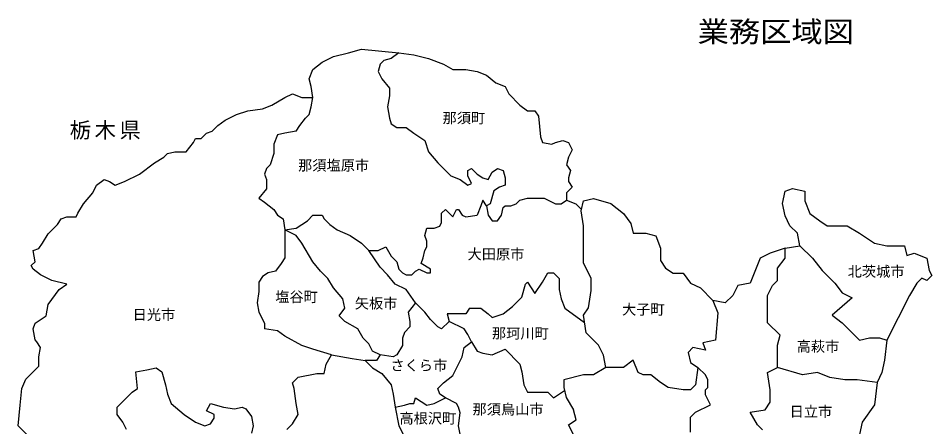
# Model space of a CAD drawing. Units: millimetres, scale not verified. Extents: x -156 to 120, y -157 to 165.
# Drawn here: x -145.1 to 112, y 49.9 to 164.9 of the extents above; entities that cross this region are included whole.
import ezdxf
from ezdxf.enums import TextEntityAlignment as Align

# ---------------------------------------------------------------- set-up
doc = ezdxf.new("R2010")
doc.units = ezdxf.units.MM
doc.header["$LTSCALE"] = 2
for name, color, linetype in [('0-1', 3, 'Continuous'), ('0-2', 3, 'Continuous'), ('0-4', 1, 'Continuous'), ('0-C', 7, 'Continuous'), ('0-F', 7, 'Continuous')]:
    doc.layers.add(name, color=color, linetype=linetype)
doc.styles.add('HG丸ｺﾞｼｯｸM-PRO', font='')
doc.styles.add('ＭＳ 明朝', font='')
doc.styles.get('HG丸ｺﾞｼｯｸM-PRO').set_extended_font_data('HG丸ｺﾞｼｯｸM-PRO')
doc.styles.get('ＭＳ 明朝').set_extended_font_data('MS Mincho')

msp = doc.modelspace()

# ---------------------------------------------------------------- linework, layer by layer
at = {"layer": '0-1'}
for p, q in [((74.946, 100.839), (78.446, 97.339)), ((70.746, 97.339), (70.746, 100.139)), ((68.646, 94.539), (70.746, 97.339)), ((78.446, 97.339), (81.246, 93.839)), ((68.646, 91.039), (68.646, 94.539)), ((81.246, 93.839), (84.746, 90.339)), ((67.246, 89.639), (68.646, 91.039)), ((84.746, 90.339), (86.846, 87.539)), ((65.846, 86.839), (67.246, 89.639)), ((86.846, 87.539), (89.646, 86.139)), ((50.446, 85.439), (51.846, 81.939)), ((65.846, 79.139), (65.846, 86.839)), ((89.646, 86.139), (84.046, 81.239)), ((51.846, 81.939), (51.146, 74.239)), ((84.046, 81.239), (86.846, 79.139)), ((69.346, 75.639), (65.846, 79.139)), ((86.846, 79.139), (91.746, 74.239)), ((68.646, 72.839), (69.346, 75.639)), ((91.746, 74.239), (94.546, 74.939)), ((94.546, 74.939), (97.346, 74.939)), ((97.346, 74.939), (99.446, 74.239)), ((44.846, 72.139), (43.446, 70.739)), ((48.346, 71.439), (44.846, 72.139)), ((51.146, 74.239), (47.646, 73.539)), ((47.646, 73.539), (48.346, 71.439)), ((68.646, 66.539), (68.646, 72.839)), ((43.446, 70.739), (44.146, 67.939)), ((28.046, 68.639), (25.246, 66.539)), ((29.446, 65.139), (28.046, 68.639)), ((44.146, 67.939), (46.246, 66.539)), ((25.246, 66.539), (20.346, 66.539)), ((30.846, 64.439), (29.446, 65.139)), ((32.946, 64.439), (30.846, 64.439)), ((35.746, 62.339), (32.946, 64.439)), ((46.246, 66.539), (45.546, 61.639)), ((48.346, 64.439), (46.246, 66.539)), ((49.046, 63.039), (48.346, 64.439)), ((65.846, 65.139), (68.646, 66.539)), ((66.546, 60.239), (65.846, 65.139)), ((75.646, 64.439), (68.646, 66.539)), ((79.846, 65.139), (75.646, 64.439)), ((83.346, 63.739), (79.846, 65.139)), ((37.846, 60.939), (35.746, 62.339)), ((49.046, 60.939), (49.046, 63.039)), ((87.546, 63.039), (83.346, 63.739)), ((91.046, 63.039), (87.546, 63.039)), ((96.646, 62.339), (91.046, 63.039)), ((42.046, 60.239), (37.846, 60.939)), ((44.146, 60.239), (42.046, 60.239)), ((45.546, 61.639), (44.146, 60.239)), ((48.346, 60.239), (49.046, 60.939)), ((48.346, 58.839), (48.346, 60.239)), ((66.546, 56.739), (66.546, 60.239)), ((49.746, 56.039), (48.346, 58.839)), ((65.146, 54.639), (66.546, 56.739)), ((45.546, 53.939), (49.746, 56.039)), ((60.946, 53.939), (65.146, 54.639)), ((44.146, 52.539), (45.546, 53.939)), ((44.146, 48.339), (44.146, 52.539)), ((63.046, 50.439), (60.946, 53.939)), ((64.446, 49.039), (63.046, 50.439))]:
    msp.add_line(p, q, dxfattribs=at)
at = {"layer": '0-1', "color": 1}
for p, q in [((107.846, 90.339), (105.746, 86.839)), ((112.046, 92.439), (110.646, 91.039)), ((105.746, 86.839), (99.446, 74.239)), ((99.446, 74.239), (98.746, 68.639)), ((98.746, 68.639), (98.046, 65.139)), ((98.046, 65.139), (96.646, 62.339)), ((96.646, 62.339), (95.946, 56.039)), ((95.946, 56.039), (92.446, 51.139)), ((92.446, 51.139), (91.746, 47.639))]:
    msp.add_line(p, q, dxfattribs=at)
msp.add_lwpolyline([(110.646, 91.039), (109.246, 91.739), (107.846, 90.339)], dxfattribs=at)
at = {"layer": '0-2'}
for p, q in [((-37.974, 155.141), (-40.074, 153.566)), ((-43.224, 151.991), (-43.749, 149.891)), ((-42.174, 153.041), (-43.224, 151.991)), ((-40.074, 153.566), (-42.174, 153.041)), ((-43.749, 149.891), (-42.699, 147.791)), ((-42.699, 147.791), (-40.599, 145.166)), ((-40.599, 145.166), (-40.599, 143.066)), ((-62.649, 139.916), (-62.124, 142.541)), ((-40.599, 143.066), (-41.124, 139.916)), ((-63.174, 137.816), (-62.649, 139.916)), ((-41.124, 139.916), (-40.599, 136.766)), ((-65.799, 134.666), (-64.224, 136.766)), ((-64.224, 136.766), (-63.174, 137.816)), ((-40.599, 136.766), (-40.074, 135.191)), ((-66.849, 133.091), (-65.799, 134.666)), ((-40.074, 135.191), (-38.499, 134.141)), ((-38.499, 134.141), (-35.874, 134.141)), ((-35.874, 134.141), (-33.774, 132.566)), ((-72.099, 132.041), (-73.149, 129.416)), ((-69.999, 132.566), (-72.099, 132.041)), ((-66.849, 133.091), (-69.999, 132.566)), ((-33.774, 132.566), (-30.624, 130.466)), ((-73.149, 129.416), (-73.149, 126.791)), ((-30.624, 130.466), (-29.574, 127.316)), ((-73.149, 126.791), (-74.199, 123.641)), ((-29.574, 127.316), (-26.949, 124.166)), ((-74.199, 123.641), (-75.249, 122.591)), ((-26.949, 124.166), (-23.274, 120.491)), ((-75.249, 122.591), (-75.774, 121.016)), ((-75.774, 121.016), (-75.249, 119.441)), ((-18.549, 122.066), (-17.499, 122.591)), ((-18.549, 120.491), (-18.549, 122.066)), ((-17.499, 122.591), (-15.924, 121.016)), ((-15.924, 121.016), (-14.349, 119.966)), ((-12.774, 119.441), (-11.724, 121.541)), ((-11.724, 121.541), (-10.149, 122.591)), ((-10.149, 122.591), (-8.574, 122.066)), ((-8.574, 122.066), (-8.049, 119.966)), ((-75.249, 119.441), (-75.249, 116.816)), ((-23.274, 120.491), (-20.649, 119.441)), ((-20.649, 119.441), (-18.549, 117.866)), ((-17.499, 118.391), (-18.549, 120.491)), ((-18.549, 117.866), (-17.499, 118.391)), ((-14.349, 119.966), (-12.774, 119.441)), ((-8.049, 119.966), (-8.049, 117.866)), ((-75.249, 116.816), (-77.349, 114.191)), ((-11.199, 116.291), (-12.249, 112.616)), ((-9.624, 117.341), (-11.199, 116.291)), ((-8.049, 117.866), (-9.624, 117.341)), ((-77.349, 114.191), (-75.774, 113.141)), ((-75.774, 113.141), (-73.149, 111.041)), ((-14.349, 113.666), (-14.874, 112.091)), ((-13.299, 112.091), (-14.349, 113.666)), ((-4.899, 112.616), (-3.849, 113.666)), ((-3.849, 113.666), (-1.749, 114.191)), ((-1.749, 114.191), (2.976, 114.191)), ((2.976, 114.191), (6.126, 112.616)), ((7.701, 112.616), (9.276, 113.666)), ((-73.149, 111.041), (-72.099, 109.466)), ((-25.899, 109.991), (-24.849, 111.041)), ((-24.849, 111.041), (-22.749, 108.941)), ((-22.749, 108.941), (-21.699, 111.041)), ((-21.699, 111.041), (-21.174, 111.041)), ((-21.174, 111.041), (-20.124, 109.466)), ((-14.874, 112.091), (-15.924, 109.466)), ((-12.249, 112.616), (-13.299, 112.091)), ((-13.299, 112.091), (-12.774, 109.466)), ((-9.099, 109.466), (-8.574, 111.566)), ((-8.574, 111.566), (-8.049, 112.091)), ((-8.049, 112.091), (-6.474, 112.091)), ((-6.474, 112.091), (-4.899, 112.616)), ((6.126, 112.616), (7.701, 112.616)), ((-72.099, 109.466), (-70.524, 108.416)), ((-70.524, 108.416), (-69.999, 105.266)), ((-63.699, 107.891), (-62.124, 109.466)), ((-62.124, 109.466), (-59.499, 109.466)), ((-59.499, 109.466), (-58.974, 108.416)), ((-58.974, 108.416), (-57.399, 106.841)), ((-25.899, 107.366), (-25.899, 109.991)), ((-20.124, 109.466), (-19.074, 108.941)), ((-19.074, 108.941), (-15.924, 109.466)), ((-12.774, 109.466), (-11.724, 107.891)), ((-10.149, 107.891), (-9.099, 109.466)), ((-69.999, 105.266), (-66.849, 105.791)), ((-66.849, 105.791), (-63.699, 107.891)), ((-57.399, 106.841), (-55.299, 105.266)), ((-30.624, 103.691), (-30.099, 105.791)), ((-30.099, 105.791), (-27.999, 105.791)), ((-27.999, 105.791), (-26.424, 106.316)), ((-26.424, 106.316), (-25.899, 107.366)), ((-11.724, 107.891), (-10.149, 107.891)), ((-69.999, 105.266), (-69.999, 97.391)), ((-66.849, 103.691), (-69.999, 105.266)), ((-65.274, 101.591), (-66.849, 103.691)), ((-55.299, 105.266), (-51.624, 103.691)), ((-51.624, 103.691), (-48.474, 101.591)), ((-30.099, 102.116), (-30.624, 103.691)), ((-62.124, 96.341), (-65.274, 101.591)), ((-48.474, 101.591), (-46.374, 99.491)), ((-43.749, 99.491), (-41.649, 100.541)), ((-41.649, 100.541), (-40.074, 97.916)), ((-30.624, 99.491), (-30.099, 100.541)), ((-30.099, 100.541), (-30.099, 102.116)), ((-46.374, 99.491), (-43.749, 99.491)), ((-43.224, 94.766), (-46.374, 99.491)), ((-40.074, 97.916), (-38.499, 96.341)), ((-31.149, 97.391), (-30.624, 99.491)), ((-71.049, 95.816), (-72.624, 93.716)), ((-69.999, 97.391), (-71.049, 95.816)), ((-60.024, 93.716), (-62.124, 96.341)), ((-38.499, 96.341), (-37.974, 94.241)), ((-31.674, 95.816), (-31.149, 97.391)), ((-29.049, 94.241), (-31.674, 95.816)), ((-74.724, 93.191), (-76.299, 92.141)), ((-72.624, 93.716), (-74.724, 93.191)), ((-57.924, 91.616), (-60.024, 93.716)), ((-41.124, 92.666), (-43.224, 94.766)), ((-39.024, 90.041), (-41.124, 92.666)), ((-37.974, 94.241), (-36.924, 93.191)), ((-36.924, 93.191), (-35.874, 92.666)), ((-35.874, 92.666), (-34.299, 92.666)), ((-34.299, 92.666), (-33.249, 93.716)), ((-33.249, 93.716), (-32.199, 94.241)), ((-32.199, 94.241), (-30.099, 93.191)), ((-30.099, 93.191), (-29.049, 93.191)), ((-29.049, 93.191), (-29.049, 94.241)), ((2.451, 90.566), (4.026, 93.191)), ((4.026, 93.191), (5.601, 93.191)), ((5.601, 93.191), (7.176, 91.616)), ((-76.299, 92.141), (-77.349, 90.566)), ((-77.349, 90.566), (-77.349, 87.941)), ((-56.349, 88.991), (-57.924, 91.616)), ((-35.874, 88.466), (-39.024, 90.041)), ((-3.324, 86.366), (-2.274, 90.041)), ((-2.274, 90.041), (-1.749, 90.566)), ((-1.749, 90.566), (0.351, 87.416)), ((0.351, 87.416), (2.451, 90.566)), ((7.176, 91.616), (7.176, 88.466)), ((-77.349, 87.941), (-77.874, 84.791)), ((-53.724, 85.841), (-56.349, 88.991)), ((-33.249, 84.791), (-35.874, 88.466)), ((7.176, 88.466), (7.701, 85.841)), ((-53.199, 83.216), (-53.724, 85.841)), ((-5.949, 83.741), (-3.324, 86.366)), ((7.701, 85.841), (8.751, 83.216)), ((-77.874, 84.791), (-77.349, 82.166)), ((-54.774, 81.116), (-53.199, 83.216)), ((-33.249, 84.791), (-35.349, 82.166)), ((-30.624, 82.166), (-33.249, 84.791)), ((-18.024, 83.216), (-19.074, 81.641)), ((-18.024, 83.216), (-14.874, 83.216)), ((-14.874, 83.216), (-12.774, 81.641)), ((-8.574, 81.641), (-5.949, 83.741)), ((8.751, 83.216), (14.334, 79.229)), ((-77.349, 82.166), (-75.774, 79.016)), ((-53.199, 79.541), (-54.774, 81.116)), ((-35.349, 82.166), (-34.824, 79.541)), ((-29.049, 80.066), (-30.624, 82.166)), ((-26.949, 77.966), (-29.049, 80.066)), ((-24.324, 81.641), (-23.799, 79.541)), ((-19.074, 81.641), (-24.324, 81.641)), ((-12.774, 81.641), (-11.724, 80.591)), ((-11.724, 80.591), (-8.574, 81.641)), ((-75.774, 79.016), (-75.774, 77.441)), ((-72.099, 76.916), (-75.774, 77.441)), ((-49.524, 77.441), (-53.199, 79.541)), ((-47.949, 74.816), (-49.524, 77.441)), ((-34.824, 77.966), (-36.399, 76.391)), ((-34.824, 79.541), (-34.824, 77.966)), ((-25.899, 77.441), (-26.949, 77.966)), ((-23.799, 79.541), (-25.899, 77.441)), ((-19.599, 77.441), (-23.799, 79.541)), ((-18.549, 75.866), (-19.599, 77.441)), ((-69.999, 75.341), (-72.099, 76.916)), ((-65.274, 72.716), (-69.999, 75.341)), ((-46.374, 73.241), (-47.949, 74.816)), ((-36.399, 76.391), (-36.924, 74.816)), ((-36.924, 74.816), (-36.924, 72.716)), ((-17.499, 73.766), (-18.549, 75.866)), ((-62.124, 71.666), (-65.274, 72.716)), ((-45.324, 71.141), (-46.374, 73.241)), ((-36.924, 72.716), (-38.499, 70.091)), ((-20.124, 69.566), (-19.599, 72.191)), ((-19.599, 72.191), (-17.499, 73.766)), ((-17.499, 73.766), (-15.924, 71.141)), ((-56.874, 70.091), (-62.124, 71.666)), ((-58.449, 67.466), (-56.874, 70.091)), ((-56.874, 70.091), (-51.099, 69.041)), ((-43.224, 70.091), (-45.324, 71.141)), ((-43.224, 70.091), (-44.274, 68.516)), ((-39.549, 69.566), (-43.224, 70.091)), ((-38.499, 70.091), (-39.549, 69.566)), ((-22.749, 64.316), (-20.124, 69.566)), ((-15.924, 71.141), (-14.349, 70.616)), ((-14.349, 70.616), (-11.724, 70.091)), ((-11.724, 70.091), (-8.049, 71.666)), ((-8.049, 71.666), (-3.849, 67.466)), ((-58.974, 64.841), (-58.449, 67.466)), ((-51.099, 69.041), (-47.424, 68.516)), ((-44.274, 68.516), (-47.424, 68.516)), ((-47.424, 68.516), (-45.324, 66.416)), ((-3.849, 67.466), (-3.324, 65.366)), ((-111.999, 65.366), (-108.849, 65.891)), ((-111.474, 60.641), (-111.999, 65.366)), ((-108.849, 65.891), (-106.224, 66.416)), ((-106.224, 66.416), (-104.649, 65.366)), ((-104.649, 65.366), (-103.599, 61.691)), ((-66.324, 63.791), (-61.074, 64.841)), ((-61.074, 64.841), (-58.974, 64.841)), ((-45.324, 66.416), (-42.699, 64.841)), ((-42.699, 64.841), (-40.074, 61.691)), ((-25.374, 62.216), (-22.749, 64.316)), ((-3.324, 65.366), (-2.799, 61.691)), ((-67.899, 62.216), (-66.324, 63.791)), ((-67.374, 60.641), (-67.899, 62.216)), ((-26.949, 60.641), (-25.374, 62.216)), ((-117.249, 55.391), (-113.049, 59.591)), ((-113.049, 59.591), (-111.474, 60.641)), ((-103.599, 61.691), (-103.074, 59.066)), ((-66.849, 56.441), (-67.374, 60.641)), ((-40.074, 61.691), (-39.549, 59.066)), ((-26.424, 59.066), (-26.949, 60.641)), ((-2.799, 61.691), (-1.749, 59.591)), ((-1.749, 59.591), (4.026, 59.591)), ((4.026, 59.591), (5.601, 58.016)), ((5.601, 58.016), (8.666, 60.06)), ((-103.074, 59.066), (-102.024, 56.441)), ((-39.549, 59.066), (-39.024, 55.391)), ((-33.774, 56.441), (-33.249, 58.016)), ((-33.249, 58.016), (-30.099, 55.916)), ((-27.999, 56.441), (-24.849, 58.016)), ((-24.849, 58.016), (-26.424, 59.066)), ((-21.699, 56.441), (-24.849, 58.016)), ((-117.249, 53.291), (-117.249, 55.391)), ((-102.024, 56.441), (-98.349, 53.291)), ((-92.049, 54.341), (-90.999, 56.441)), ((-89.949, 53.291), (-92.049, 54.341)), ((-90.999, 56.441), (-87.324, 55.391)), ((-87.324, 55.391), (-84.174, 54.866)), ((-84.174, 54.866), (-82.074, 55.391)), ((-82.074, 55.391), (-81.024, 54.866)), ((-81.024, 54.866), (-79.449, 52.766)), ((-66.324, 53.291), (-66.849, 56.441)), ((-39.024, 55.391), (-36.399, 55.916)), ((-39.024, 55.391), (-37.974, 50.141)), ((-36.399, 55.916), (-34.824, 56.441)), ((-34.824, 56.441), (-33.774, 56.441)), ((-30.099, 55.916), (-27.999, 56.441)), ((-21.174, 55.391), (-21.699, 56.441)), ((-20.649, 53.816), (-21.174, 55.391)), ((-115.674, 51.191), (-117.249, 53.291)), ((-98.349, 53.291), (-95.199, 51.191)), ((-90.999, 50.666), (-89.949, 52.241)), ((-89.949, 52.241), (-89.949, 53.291)), ((-79.449, 52.766), (-78.924, 50.141)), ((-67.899, 50.666), (-66.324, 53.291)), ((-21.174, 50.141), (-20.649, 53.816)), ((-114.624, 49.091), (-115.674, 51.191)), ((-95.199, 51.191), (-92.574, 50.141)), ((-92.574, 50.141), (-90.999, 50.666)), ((-78.924, 50.141), (-79.449, 48.041)), ((-69.474, 49.091), (-67.899, 50.666)), ((-37.974, 50.141), (-36.399, 46.991)), ((-20.124, 44.891), (-21.174, 50.141))]:
    msp.add_line(p, q, dxfattribs=at)
at = {"layer": '0-4'}
for p, q in [((-56.349, 154.091), (-52.149, 155.141)), ((-52.149, 155.141), (-48.474, 156.191)), ((-48.474, 156.191), (-37.974, 155.141)), ((-62.124, 150.416), (-59.499, 152.516)), ((-59.499, 152.516), (-56.349, 154.091)), ((-29.574, 153.566), (-25.374, 151.991)), ((-25.374, 151.991), (-22.749, 150.416)), ((-63.174, 147.791), (-62.124, 150.416)), ((-22.749, 150.416), (-19.074, 150.416)), ((-19.074, 150.416), (-15.924, 149.891)), ((-15.924, 149.891), (-13.299, 148.841)), ((-13.299, 148.841), (-10.674, 146.741)), ((-10.674, 146.741), (-8.049, 145.691)), ((-8.049, 145.691), (-6.999, 143.591)), ((-6.999, 143.591), (-3.849, 140.441)), ((-3.849, 140.441), (-1.749, 138.866)), ((-1.749, 138.866), (0.351, 138.866)), ((0.351, 138.866), (1.401, 137.291)), ((1.401, 137.291), (1.926, 131.516)), ((-90.474, 133.091), (-88.899, 134.666)), ((-88.899, 134.666), (-86.799, 136.241)), ((-93.624, 130.991), (-92.049, 132.566)), ((-92.049, 132.566), (-90.474, 133.091)), ((1.926, 131.516), (2.451, 129.941)), ((-97.824, 127.316), (-95.724, 129.941)), ((-95.724, 129.941), (-95.199, 130.991)), ((-95.199, 130.991), (-93.624, 130.991)), ((2.451, 129.941), (5.076, 129.416)), ((5.076, 129.416), (6.126, 129.941)), ((6.126, 129.941), (8.226, 130.466)), ((8.226, 130.466), (9.801, 129.941)), ((9.801, 129.941), (10.851, 127.841)), ((-104.124, 125.741), (-103.074, 126.791)), ((-103.074, 126.791), (-100.974, 127.316)), ((-100.974, 127.316), (-97.824, 127.316)), ((10.851, 127.841), (9.801, 125.741)), ((-110.949, 121.016), (-106.749, 124.166)), ((-106.749, 124.166), (-104.124, 125.741)), ((9.801, 125.741), (9.276, 123.641)), ((9.276, 123.641), (10.326, 122.066)), ((-115.149, 118.916), (-110.949, 121.016)), ((10.326, 122.066), (9.801, 119.966)), ((-123.024, 117.866), (-120.924, 119.441)), ((-120.924, 119.441), (-119.349, 118.916)), ((-119.349, 118.916), (-117.774, 117.866)), ((-117.774, 117.866), (-115.149, 118.916)), ((9.801, 119.966), (9.801, 118.916)), ((9.801, 118.916), (10.851, 117.341)), ((-126.699, 112.616), (-124.074, 115.766)), ((-124.074, 115.766), (-123.024, 117.866)), ((10.851, 117.341), (9.276, 115.766)), ((9.276, 115.766), (9.276, 113.666)), ((9.276, 113.666), (11.901, 112.616)), ((13.346, 110.639), (14.046, 113.439)), ((14.046, 113.439), (16.846, 114.139)), ((16.846, 114.139), (21.746, 112.739)), ((11.901, 112.616), (13.453, 111.065)), ((14.046, 106.439), (13.346, 110.639)), ((-134.049, 106.841), (-132.999, 108.416)), ((-132.999, 108.416), (-131.424, 108.941)), ((-136.674, 104.216), (-134.049, 106.841)), ((14.046, 95.939), (14.046, 106.439)), ((27.346, 107.139), (28.046, 104.339)), ((-138.249, 101.591), (-136.674, 104.216)), ((28.046, 104.339), (31.546, 104.339)), ((31.546, 104.339), (34.346, 103.639)), ((34.346, 103.639), (35.746, 100.139)), ((-139.299, 100.016), (-138.249, 101.591)), ((-140.874, 99.491), (-139.299, 100.016)), ((-140.349, 96.341), (-140.874, 99.491)), ((35.746, 100.139), (35.746, 96.639)), ((66.546, 98.739), (63.746, 97.339)), ((70.746, 100.139), (66.546, 98.739)), ((16.146, 91.739), (14.046, 95.939)), ((35.746, 96.639), (37.146, 94.539)), ((63.746, 97.339), (60.946, 90.339)), ((-138.774, 92.666), (-140.874, 94.241)), ((-135.624, 91.091), (-138.774, 92.666)), ((37.146, 94.539), (39.246, 93.139)), ((39.246, 93.139), (42.046, 93.139)), ((42.046, 93.139), (44.146, 90.339)), ((-131.424, 90.041), (-135.624, 91.091)), ((-133.524, 88.466), (-131.424, 90.041)), ((16.146, 88.239), (16.146, 91.739)), ((44.146, 90.339), (46.946, 88.939)), ((-136.674, 84.266), (-133.524, 88.466)), ((15.446, 83.339), (16.146, 88.239)), ((46.946, 88.939), (50.446, 85.439)), ((53.946, 84.739), (50.446, 85.439)), ((56.046, 86.839), (53.946, 84.739)), ((-137.199, 81.116), (-136.674, 84.266)), ((14.046, 81.239), (15.446, 83.339)), ((-140.349, 79.016), (-137.199, 81.116)), ((14.746, 76.339), (14.046, 81.239)), ((-140.874, 77.441), (-140.349, 79.016)), ((-140.349, 74.291), (-140.874, 77.441)), ((18.246, 72.839), (14.746, 76.339)), ((-139.824, 73.766), (-140.349, 74.291)), ((-138.774, 72.191), (-139.824, 73.766)), ((-139.299, 69.566), (-138.774, 72.191)), ((19.646, 70.039), (18.246, 72.839)), ((-139.299, 66.941), (-139.299, 69.566)), ((20.346, 66.539), (19.646, 70.039)), ((-142.974, 63.266), (-139.299, 66.941)), ((-144.024, 60.641), (-142.974, 63.266)), ((11.946, 51.839), (11.246, 54.639)), ((9.846, 50.439), (11.946, 51.839)), ((11.246, 47.639), (9.846, 50.439))]:
    msp.add_line(p, q, dxfattribs=at)
for points in [[(-37.974, 155.141), (-33.774, 154.616), (-29.574, 153.566)], [(-62.124, 142.541), (-62.649, 145.691), (-63.174, 147.791)], [(-86.799, 136.241), (-83.649, 137.816), (-80.499, 138.866), (-76.299, 139.391), (-73.674, 140.441), (-69.999, 142.541), (-67.899, 143.591), (-65.274, 142.541), (-62.124, 142.541)], [(70.746, 100.139), (74.946, 100.839), (74.246, 104.339), (72.146, 106.439), (70.746, 109.239), (70.046, 112.739), (70.746, 116.239), (72.846, 116.939), (76.346, 116.239), (76.346, 113.439), (77.746, 109.939), (80.546, 107.839), (82.646, 106.439), (88.246, 106.439), (91.746, 104.339), (95.946, 101.539), (99.446, 100.839), (104.346, 100.839), (105.046, 98.039), (107.146, 98.739), (110.646, 97.339), (111.346, 93.839), (112.046, 92.439)], [(-131.424, 108.941), (-128.799, 108.941), (-128.274, 109.991), (-126.699, 112.616)], [(21.746, 112.739), (25.246, 109.939), (27.346, 107.139)], [(-140.874, 94.241), (-141.399, 95.291), (-140.349, 96.341)], [(60.946, 90.339), (57.446, 89.639), (56.046, 86.839)], [(20.346, 66.539), (16.846, 64.439), (14.046, 64.439), (8.446, 63.039), (8.446, 60.939), (9.146, 58.139), (11.246, 54.639)], [(-123.024, 43.841), (-132.474, 43.841), (-135.624, 45.416), (-137.724, 45.416), (-139.824, 44.891), (-145.074, 50.141), (-144.549, 55.916), (-144.024, 60.641)]]:
    msp.add_lwpolyline(points, dxfattribs=at)

# ---------------------------------------------------------------- texts
at = {"layer": '0-4', "color": 7, "insert": (-130.601, 130.714), "char_height": 4.399, "attachment_point": 7, "style": 'HG丸ｺﾞｼｯｸM-PRO'}
msp.add_mtext('\\T1.17;栃木県', dxfattribs=at)
at = {"layer": '0-C', "style": 'HG丸ｺﾞｼｯｸM-PRO', "width": 1.1}
msp.add_text('業務区域図', height=5.865, dxfattribs=at).set_placement((46.161, 156.403), align=Align.BOTTOM_LEFT)
at = {"layer": '0-F', "style": 'ＭＳ 明朝'}
for s, p in [('那須町', (-25.642, 134.456)), ('那須塩原市', (-66.308, 121.114)), ('大田原市', (-18.614, 96.119)), ('北茨城市', (88.391, 91.235)), ('塩谷町', (-72.734, 84.1)), ('矢板市', (-50.348, 82.275)), ('日光市', (-112.879, 79.088)), ('大子町', (24.864, 80.552)), ('那珂川町', (-11.753, 73.825)), ('高萩市', (74.03, 70.123)), ('さくら市', (-40.338, 64.811)), ('那須烏山市', (-17.212, 52.432)), ('高根沢町', (-37.782, 49.902)), ('日立市', (72.035, 51.794))]:
    msp.add_text(s, height=2.933, dxfattribs=at).set_placement(p, align=Align.BOTTOM_LEFT)

doc.saveas('drawing.dxf')
